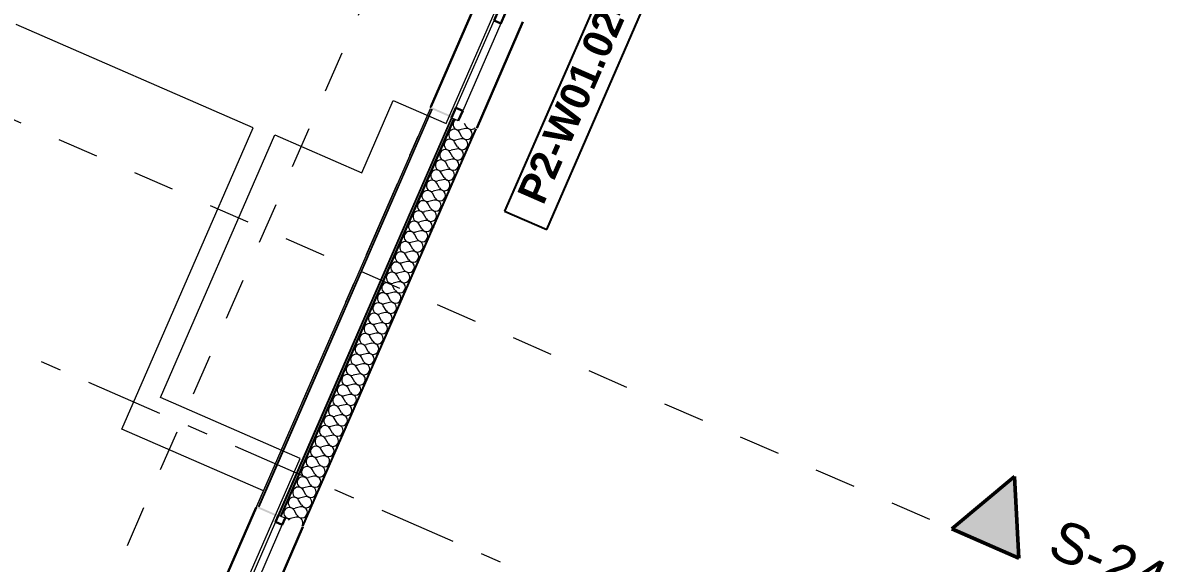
# Model space of a CAD drawing. Header units: millimetres. Extents: x -50172 to 258853, y -59787 to 25069.
# Drawn here: x 16045 to 23843, y -42045 to -38355 of the extents above; entities that cross this region are included whole.
import ezdxf
from ezdxf.enums import TextEntityAlignment as Align

# ---------------------------------------------------------------- set-up
doc = ezdxf.new("R2010")
doc.units = ezdxf.units.MM
doc.header["$MEASUREMENT"] = 0
doc.linetypes.add('Dashed', pattern=[564.444447, 282.222223, -282.222223])
doc.linetypes.add('Double Dashed', pattern=[1093.611073, 529.166651, -211.666656, 141.111112, -211.666656])
for name, color, linetype, lineweight, true_color in [('A-25-M_Wall_Ext_Pen_No__107', 7, 'Continuous', 15, 0xa6a6a6), ('A-95-MC_Marker_Section_P2.Marker_Pen_No__25', 7, 'Continuous', 50, 0x2a2a2a), ('New_A-05-M_Gross_Int_Circulation_Pen_No__74', 7, 'Continuous', 20, 0x606060), ('New_A-15-MG_Structural_Grid_Phase_2_Pen_No__222', 7, 'Continuous', 13, 0x65af33), ('New_A-25-M_Wall_Ext_Pen_No__107', 7, 'Continuous', 15, 0xa6a6a6), ('New_A-35-M_FFE-Zone_Pen_No__74', 7, 'Continuous', 20, 0x606060), ('New_ArchiCAD Windows_Pen_No__23', 7, 'Continuous', 30, 0x2a2a2a), ('New_ArchiCAD Windows_Pen_No__43', 7, 'Continuous', 30, 0x444444)]:
    doc.layers.add(name, color=color, linetype=linetype, lineweight=lineweight, true_color=true_color)
for name, color, linetype in [('A-95-MC_Marker_Section_P2.Marker', 7, 'Continuous'), ('New_A-05-M_Gross_Int_Circulation', 7, 'Continuous'), ('New_A-15-MG_Structural_Grid_Phase_2', 7, 'Continuous'), ('New_A-20-M_Floor_Slab', 7, 'Continuous'), ('New_A-25-M_Wall_Ext', 7, 'Continuous'), ('New_A-35-M_FFE-Zone', 7, 'Continuous'), ('New_ArchiCAD Window Markers', 7, 'Continuous'), ('New_ArchiCAD Windows', 7, 'Continuous')]:
    doc.layers.add(name, color=color, linetype=linetype)
for name, color, linetype, lineweight in [('A-95-MC_Marker_Section_P2.Marker_Pen_No__1', 7, 'Continuous', 13), ('A-95-MC_Marker_Section_P2.Marker_Pen_No__6', 7, 'Continuous', 35), ('New_A-20-M_Floor_Slab_Pen_No__89', 8, 'Continuous', 20), ('New_A-25-M_Wall_Ext_Pen_No__1', 7, 'Continuous', 13), ('New_ArchiCAD Window Markers_Pen_No__1', 7, 'Continuous', 13), ('New_ArchiCAD Window Markers_Pen_No__5', 7, 'Continuous', 25), ('New_ArchiCAD Windows_Pen_No__1', 7, 'Continuous', 13), ('New_ArchiCAD Windows_Pen_No__83', 8, 'Continuous', 20), ('New_ArchiCAD Zone Stamps_Pen_No__9', 7, 'Continuous', 13)]:
    doc.layers.add(name, color=color, linetype=linetype, lineweight=lineweight)
doc.styles.add('GENERATED_STYLE_1', font='')
doc.styles.add('GENERATED_STYLE_3', font='')
doc.styles.add('GENERATED_STYLE_4', font='')
doc.styles.get('GENERATED_STYLE_1').set_extended_font_data('Arial', bold=True)
doc.styles.get('GENERATED_STYLE_3').set_extended_font_data('Arial')
doc.styles.get('GENERATED_STYLE_4').set_extended_font_data('Swis721 BT')
pattern_1 = [(0, (0, 0), (0, 173.2051), [0, -100]), (0, (50, 86.6), (0, 173.2051), [0, -100])]

# ---------------------------------------------------------------- blocks, each defined once
blk = doc.blocks.new('Corridor 02 - First_INB 1351_44_2', base_point=(3601, -36926.9))
at = {"layer": 'New_A-05-M_Gross_Int_Circulation_Pen_No__74', "linetype": 'Continuous'}
for p, q in [((17619.8, -39072.6), (16000.8, -38366.7)), ((16722.9, -41129.5), (17619.8, -39072.6)), ((17689.8, -41551.2), (16722.9, -41129.5)), ((16730.6, -43751.1), (17689.8, -41551.2))]:
    blk.add_line(p, q, dxfattribs=at)
at = {"layer": 'New_ArchiCAD Zone Stamps_Pen_No__9'}
for tag, height, style, p in [('ROOM_NAME', 250, 'GENERATED_STYLE_1', (2733.1, -35352.1)), ('zoneNameLine2', 250, 'GENERATED_STYLE_1', (2544.7, -35784.2)), ('ROOM_NUMBER', 200, 'GENERATED_STYLE_3', (2356.3, -36204.9)), ('measuredAreaCode', 200, 'GENERATED_STYLE_3', (2199.2, -36565)), ('ROOM_HOLES_PRM', 200, 'GENERATED_STYLE_3', (2506.6, -36699)), ('DUMMY_649', 200, 'GENERATED_STYLE_3', (2996, -36912.4)), ('DUMMY_650', 133.3, 'GENERATED_STYLE_3', (3275.3, -37019))]:
    blk.add_attdef(tag, text='', height=height, rotation=336.44041, dxfattribs=dict(at, style=style)).set_placement(p, align=Align.TOP_LEFT)
blk = doc.blocks.new('Fabrication Lab A_INB 1304_48_2', base_point=(14916.2, -33303.1))
at = {"layer": 'New_A-35-M_FFE-Zone_Pen_No__74', "linetype": 'Continuous'}
for p, q in [((14203.5, -28248.8), (9927.4, -38055.1)), ((16285.7, -29156.8), (14203.5, -28248.8)), ((16219.8, -29307.7), (16285.7, -29156.8)), ((16495.1, -29427.7), (16219.8, -29307.7)), ((16560.9, -29276.8), (16495.1, -29427.7)), ((19116.2, -30391), (16560.9, -29276.8)), ((17104.4, -35004.7), (19116.2, -30391)), ((17250.8, -35068.5), (17104.4, -35004.7)), ((15475.8, -39139.2), (17250.8, -35068.5)), ((11991, -38954.9), (12480.2, -37832.9)), ((12480.2, -37832.9), (15475.8, -39139.2)), ((9927.4, -38055.1), (11991, -38954.9))]:
    blk.add_line(p, q, dxfattribs=at)
at = {"layer": 'New_ArchiCAD Zone Stamps_Pen_No__9'}
for tag, height, style, p in [('ROOM_NAME', 250, 'GENERATED_STYLE_1', (13601, -32770.2)), ('zoneNameLine2', 250, 'GENERATED_STYLE_1', (13412.6, -33202.4)), ('ROOM_NUMBER', 200, 'GENERATED_STYLE_3', (13224.1, -33623.1)), ('measuredAreaCode', 200, 'GENERATED_STYLE_3', (13067.1, -33983.2)), ('DUMMY_649', 200, 'GENERATED_STYLE_3', (13374.5, -34117.2)), ('DUMMY_650', 200, 'GENERATED_STYLE_3', (13863.8, -34330.6)), ('DUMMY_651', 133.3, 'GENERATED_STYLE_3', (14143.1, -34437.1))]:
    blk.add_attdef(tag, text='', height=height, rotation=336.44041, dxfattribs=dict(at, style=style)).set_placement(p, align=Align.TOP_LEFT)
blk = doc.blocks.new('Slab_6_2', base_point=(-21326.2, -27554.7))
at = {"layer": 'New_A-20-M_Floor_Slab_Pen_No__89', "linetype": 'Continuous', "flags": 128}
blk.add_lwpolyline([(942, -48802.4), (12486.7, -53836.5), (17939.8, -41330.7), (16985.7, -40914.7), (17767.9, -39120.9), (18360.6, -39379.3), (18576.1, -38885), (18937.5, -39042.6), (20222.1, -36096.6), (17437.6, -34882.5), (19407.7, -30364.3), (10989.4, -26693.5), (18941.3, -8457.3)], dxfattribs=at)
blk = doc.blocks.new('*X736')
at = {"layer": 'New_A-25-M_Wall_Ext_Pen_No__107', "linetype": 'Continuous'}
for p, q in [((19075.4, -39063.5), (19063.8, -39043.1)), ((19044.9, -39133.3), (19026.1, -39100.2)), ((19069.3, -39077.5), (19032.2, -39086.2)), ((19008.4, -39217.1), (18971.3, -39225.9)), ((19014.5, -39203.2), (18995.7, -39170)), ((19038.9, -39147.3), (19001.8, -39156.1)), ((18977.9, -39287), (18940.9, -39295.7)), ((18984, -39273), (18965.2, -39239.9)), ((18947.5, -39356.8), (18910.4, -39365.6)), ((18953.6, -39342.8), (18934.8, -39309.7)), ((18892.7, -39482.5), (18873.9, -39449.4)), ((18917, -39426.7), (18880, -39435.4)), ((18923.1, -39412.7), (18904.3, -39379.6)), ((18862.2, -39552.4), (18843.4, -39519.2)), ((18886.6, -39496.5), (18849.5, -39505.3)), ((18831.8, -39622.2), (18813, -39589.1)), ((18856.1, -39566.3), (18819.1, -39575.1)), ((18801.3, -39692), (18782.5, -39658.9)), ((18825.7, -39636.2), (18788.6, -39644.9)), ((18770.9, -39761.9), (18752.1, -39728.7)), ((18795.2, -39706), (18758.2, -39714.8)), ((18734.3, -39845.7), (18697.2, -39854.5)), ((18740.4, -39831.7), (18721.6, -39798.6)), ((18764.8, -39775.8), (18727.7, -39784.6)), ((18703.9, -39915.5), (18666.8, -39924.3)), ((18710, -39901.6), (18691.2, -39868.4)), ((18673.4, -39985.4), (18636.3, -39994.1)), ((18679.5, -39971.4), (18660.7, -39938.3)), ((18618.6, -40111.1), (18599.8, -40077.9)), ((18643, -40055.2), (18605.9, -40064)), ((18649, -40041.2), (18630.2, -40008.1)), ((18588.1, -40180.9), (18569.3, -40147.8)), ((18612.5, -40125), (18575.4, -40133.8)), ((18557.7, -40250.8), (18538.9, -40217.6)), ((18582.1, -40194.9), (18545, -40203.7)), ((18527.2, -40320.6), (18508.4, -40287.5)), ((18551.6, -40264.7), (18514.5, -40273.5)), ((18496.8, -40390.4), (18478, -40357.3)), ((18521.1, -40334.6), (18484.1, -40343.3)), ((18466.3, -40460.3), (18447.5, -40427.1)), ((18490.7, -40404.4), (18453.6, -40413.2)), ((18429.8, -40544.1), (18392.7, -40552.9)), ((18435.9, -40530.1), (18417.1, -40497)), ((18460.2, -40474.2), (18423.2, -40483)), ((18399.3, -40613.9), (18362.3, -40622.7)), ((18405.4, -40600), (18386.6, -40566.8)), ((18368.9, -40683.8), (18331.8, -40692.5)), ((18375, -40669.8), (18356.2, -40636.7)), ((18314.1, -40809.5), (18295.3, -40776.3)), ((18338.4, -40753.6), (18301.4, -40762.4)), ((18344.5, -40739.6), (18325.7, -40706.5)), ((18283.6, -40879.3), (18264.8, -40846.2)), ((18308, -40823.4), (18270.9, -40832.2)), ((18253.2, -40949.2), (18234.4, -40916)), ((18277.5, -40893.3), (18240.4, -40902.1)), ((18222.7, -41019), (18203.9, -40985.9)), ((18247.1, -40963.1), (18210, -40971.9)), ((18192.2, -41088.8), (18173.4, -41055.7)), ((18216.6, -41033), (18179.5, -41041.7)), ((18155.7, -41172.6), (18118.6, -41181.4)), ((18161.8, -41158.7), (18143, -41125.5)), ((18186.2, -41102.8), (18149.1, -41111.6)), ((18125.2, -41242.5), (18088.2, -41251.3)), ((18131.3, -41228.5), (18112.5, -41195.4)), ((18094.8, -41312.3), (18057.7, -41321.1)), ((18100.9, -41298.4), (18082.1, -41265.2)), ((18040, -41438), (18021.2, -41404.9)), ((18064.3, -41382.2), (18027.3, -41390.9)), ((18070.4, -41368.2), (18051.6, -41335.1)), ((18009.5, -41507.9), (17990.7, -41474.7)), ((18033.9, -41452), (17996.8, -41460.8)), ((17979.1, -41577.7), (17960.3, -41544.6)), ((18003.4, -41521.8), (17966.4, -41530.6)), ((17948.6, -41647.6), (17929.8, -41614.4)), ((17973, -41591.7), (17935.9, -41600.4)), ((17918.2, -41717.4), (17899.4, -41684.3)), ((17942.5, -41661.5), (17905.5, -41670.3)), ((17912.1, -41731.4), (17875, -41740.1))]:
    blk.add_line(p, q, dxfattribs=at)
for centre, start, end in [((19023.5, -39049.2), 156.44041, 283.31031), ((19023.5, -39049.2), 121.78977, 156.44041), ((19108.5, -39044.7), 209.57051, 310.8821), ((18993, -39119), 156.44041, 283.31031), ((18993, -39119), 29.57051, 156.44041), ((19078.1, -39114.5), 209.57051, 103.31031), ((18932.1, -39258.7), 29.57051, 156.44041), ((18962.6, -39188.8), 156.44041, 283.31031), ((18962.6, -39188.8), 29.57051, 156.44041), ((19017.2, -39254.2), 209.57051, 103.31031), ((19047.6, -39184.4), 209.57051, 103.31031), ((18901.7, -39328.5), 29.57051, 156.44041), ((18932.1, -39258.7), 156.44041, 283.31031), ((18986.7, -39324), 209.57051, 103.31031), ((18871.2, -39398.3), 29.57051, 156.44041), ((18901.7, -39328.5), 156.44041, 283.31031), ((18956.3, -39393.9), 209.57051, 103.31031), ((18840.7, -39468.2), 156.44041, 283.31031), ((18840.7, -39468.2), 29.57051, 156.44041), ((18871.2, -39398.3), 156.44041, 283.31031), ((18925.8, -39463.7), 209.57051, 103.31031), ((18810.3, -39538), 156.44041, 283.31031), ((18810.3, -39538), 29.57051, 156.44041), ((18895.4, -39533.6), 209.57051, 103.31031), ((18779.8, -39607.9), 156.44041, 283.31031), ((18779.8, -39607.9), 29.57051, 156.44041), ((18864.9, -39603.4), 209.57051, 103.31031), ((18749.4, -39677.7), 156.44041, 283.31031), ((18749.4, -39677.7), 29.57051, 156.44041), ((18834.4, -39673.2), 209.57051, 103.31031), ((18718.9, -39747.5), 156.44041, 283.31031), ((18718.9, -39747.5), 29.57051, 156.44041), ((18804, -39743.1), 209.57051, 103.31031), ((18688.5, -39817.4), 156.44041, 283.31031), ((18688.5, -39817.4), 29.57051, 156.44041), ((18743.1, -39882.8), 209.57051, 103.31031), ((18773.5, -39812.9), 209.57051, 103.31031), ((18627.6, -39957.1), 29.57051, 156.44041), ((18658, -39887.2), 156.44041, 283.31031), ((18658, -39887.2), 29.57051, 156.44041), ((18712.6, -39952.6), 209.57051, 103.31031), ((18597.1, -40026.9), 29.57051, 156.44041), ((18627.6, -39957.1), 156.44041, 283.31031), ((18682.2, -40022.4), 209.57051, 103.31031), ((18566.7, -40096.7), 29.57051, 156.44041), ((18597.1, -40026.9), 156.44041, 283.31031), ((18651.7, -40092.3), 209.57051, 103.31031), ((18536.2, -40166.6), 156.44041, 283.31031), ((18536.2, -40166.6), 29.57051, 156.44041), ((18566.7, -40096.7), 156.44041, 283.31031), ((18621.3, -40162.1), 209.57051, 103.31031), ((18505.8, -40236.4), 156.44041, 283.31031), ((18505.8, -40236.4), 29.57051, 156.44041), ((18590.8, -40232), 209.57051, 103.31031), ((18475.3, -40306.3), 156.44041, 283.31031), ((18475.3, -40306.3), 29.57051, 156.44041), ((18560.4, -40301.8), 209.57051, 103.31031), ((18444.8, -40376.1), 156.44041, 283.31031), ((18444.8, -40376.1), 29.57051, 156.44041), ((18529.9, -40371.6), 209.57051, 103.31031), ((18414.4, -40445.9), 156.44041, 283.31031), ((18414.4, -40445.9), 29.57051, 156.44041), ((18499.5, -40441.5), 209.57051, 103.31031), ((18353.5, -40585.6), 29.57051, 156.44041), ((18383.9, -40515.8), 156.44041, 283.31031), ((18383.9, -40515.8), 29.57051, 156.44041), ((18438.6, -40581.2), 209.57051, 103.31031), ((18469, -40511.3), 209.57051, 103.31031), ((18323, -40655.5), 29.57051, 156.44041), ((18353.5, -40585.6), 156.44041, 283.31031), ((18408.1, -40651), 209.57051, 103.31031), ((18292.6, -40725.3), 29.57051, 156.44041), ((18323, -40655.5), 156.44041, 283.31031), ((18377.6, -40720.8), 209.57051, 103.31031), ((18262.1, -40795.1), 156.44041, 283.31031), ((18262.1, -40795.1), 29.57051, 156.44041), ((18292.6, -40725.3), 156.44041, 283.31031), ((18347.2, -40790.7), 209.57051, 103.31031), ((18231.7, -40865), 156.44041, 283.31031), ((18231.7, -40865), 29.57051, 156.44041), ((18316.7, -40860.5), 209.57051, 103.31031), ((18201.2, -40934.8), 156.44041, 283.31031), ((18201.2, -40934.8), 29.57051, 156.44041), ((18286.3, -40930.4), 209.57051, 103.31031), ((18170.8, -41004.7), 156.44041, 283.31031), ((18170.8, -41004.7), 29.57051, 156.44041), ((18255.8, -41000.2), 209.57051, 103.31031), ((18140.3, -41074.5), 156.44041, 283.31031), ((18140.3, -41074.5), 29.57051, 156.44041), ((18225.4, -41070), 209.57051, 103.31031), ((18109.9, -41144.3), 156.44041, 283.31031), ((18109.9, -41144.3), 29.57051, 156.44041), ((18164.5, -41209.7), 209.57051, 103.31031), ((18194.9, -41139.9), 209.57051, 103.31031), ((18049, -41284), 29.57051, 156.44041), ((18079.4, -41214.2), 156.44041, 283.31031), ((18079.4, -41214.2), 29.57051, 156.44041), ((18134, -41279.6), 209.57051, 103.31031), ((18018.5, -41353.9), 29.57051, 156.44041), ((18049, -41284), 156.44041, 283.31031), ((18103.6, -41349.4), 209.57051, 103.31031), ((17988, -41423.7), 29.57051, 156.44041), ((18018.5, -41353.9), 156.44041, 283.31031), ((18073.1, -41419.2), 209.57051, 103.31031), ((17957.6, -41493.5), 156.44041, 283.31031), ((17957.6, -41493.5), 29.57051, 156.44041), ((17988, -41423.7), 156.44041, 283.31031), ((18042.7, -41489.1), 209.57051, 103.31031), ((17927.1, -41563.4), 156.44041, 283.31031), ((17927.1, -41563.4), 29.57051, 156.44041), ((18012.2, -41558.9), 209.57051, 103.31031), ((17896.7, -41633.2), 156.44041, 283.31031), ((17896.7, -41633.2), 29.57051, 156.44041), ((17981.8, -41628.8), 209.57051, 103.31031), ((17866.2, -41703.1), 156.44041, 283.31031), ((17866.2, -41703.1), 29.57051, 156.44041), ((17951.3, -41698.6), 209.57051, 103.31031), ((17835.8, -41772.9), 34.48914, 98.39165), ((17920.8, -41768.4), 327.72642, 103.31031)]:
    blk.add_arc(centre, 38.1, start, end, dxfattribs=at)
blk = doc.blocks.new('Window 19_6')
at = {"layer": 'New_ArchiCAD Windows_Pen_No__1', "linetype": 'Continuous'}
for p, q in [((-400, 0), (-400, -29.5)), ((400, 0), (400, -29.5)), ((-400, -29.5), (-400, -35.5)), ((-400, -35.5), (-400, -47.5)), ((-400, -47.5), (-400, -50)), ((400, -29.5), (400, -35.5)), ((400, -35.5), (400, -47.5)), ((400, -47.5), (400, -50))]:
    blk.add_line(p, q, dxfattribs=at)
at = {"layer": 'New_ArchiCAD Windows_Pen_No__23', "linetype": 'Continuous'}
for p, q in [((-395.5, 135), (395.5, 135)), ((-387.5, -210), (387.5, -210))]:
    blk.add_line(p, q, dxfattribs=at)
at = {"layer": 'New_ArchiCAD Windows_Pen_No__43', "linetype": 'Continuous'}
for p, q in [((-400, 0), (-325, 0)), ((-325, 0), (-325, -50)), ((325, -50), (325, 0)), ((325, 0), (400, 0)), ((-325, -50), (-400, -50)), ((400, -50), (325, -50))]:
    blk.add_line(p, q, dxfattribs=at)
at = {"layer": 'New_ArchiCAD Windows_Pen_No__83', "linetype": 'Continuous'}
for p, q in [((-325, 0), (325, 0)), ((325, -50), (-325, -50))]:
    blk.add_line(p, q, dxfattribs=at)
blk = doc.blocks.new('Window Stamp 18_3')
at = {"layer": 'New_ArchiCAD Window Markers_Pen_No__5', "linetype": 'Continuous'}
for p, q in [((838.5, -746.5), (-838.5, -746.5)), ((-838.5, -746.5), (-838.5, -1060.8)), ((838.5, -1060.8), (838.5, -746.5)), ((-838.5, -1060.8), (838.5, -1060.8)), ((-838.5, -1060.8), (838.5, -1060.8))]:
    blk.add_line(p, q, dxfattribs=at)
at = {"layer": 'New_ArchiCAD Window Markers_Pen_No__1', "style": 'GENERATED_STYLE_1'}
blk.add_attdef('AC_WIDO_ID', text='', height=200, dxfattribs=at).set_placement((-762.3, -995.6), align=Align.BOTTOM_LEFT)
blk = doc.blocks.new('Double Window 19_2')
at = {"layer": 'New_ArchiCAD Windows_Pen_No__1', "linetype": 'Continuous'}
for p, q in [((-1125, 0), (-1125, -29.5)), ((1125, 0), (1125, -29.5)), ((-1125, -29.5), (-1125, -35.5)), ((-1125, -35.5), (-1125, -47.5)), ((-1125, -47.5), (-1125, -50)), ((1125, -29.5), (1125, -35.5)), ((1125, -35.5), (1125, -47.5)), ((1125, -47.5), (1125, -50))]:
    blk.add_line(p, q, dxfattribs=at)
at = {"layer": 'New_ArchiCAD Windows_Pen_No__23', "linetype": 'Continuous'}
for p, q in [((-1120.5, 135), (1120.5, 135)), ((-1112.5, -210), (1112.5, -210))]:
    blk.add_line(p, q, dxfattribs=at)
at = {"layer": 'New_ArchiCAD Windows_Pen_No__43', "linetype": 'Continuous'}
for p, q in [((-1125, 0), (-1050, 0)), ((-1050, 0), (-1050, -50)), ((-450, -50), (-450, 0)), ((-450, 0), (-375, 0)), ((-375, 0), (-325, 0)), ((-325, 0), (-325, -50)), ((1075, -50), (1075, 0)), ((1075, 0), (1125, 0)), ((-1050, -50), (-1125, -50)), ((-375, -50), (-450, -50)), ((-325, -50), (-375, -50)), ((1125, -50), (1075, -50))]:
    blk.add_line(p, q, dxfattribs=at)
at = {"layer": 'New_ArchiCAD Windows_Pen_No__83', "linetype": 'Continuous'}
for p, q in [((-1050, 0), (-450, 0)), ((-325, 0), (1075, 0)), ((-450, -50), (-1050, -50)), ((1075, -50), (-325, -50))]:
    blk.add_line(p, q, dxfattribs=at)
blk = doc.blocks.new('Wall_240_2', base_point=(12413.8, -53650.9))
at = {"layer": 'A-25-M_Wall_Ext_Pen_No__107', "linetype": 'Continuous'}
blk.add_hatch(color=256, dxfattribs=at).paths.add_polyline_path([(18827.3, -38942.7), (18838.7, -38947.7), (18839.7, -38945.4), (18828.3, -38940.4)])
at = {"layer": 'New_A-25-M_Wall_Ext_Pen_No__107', "linetype": 'Continuous'}
for points in [[(17644.8, -41654.4), (17656.3, -41659.4), (18838.7, -38947.7), (18827.3, -38942.7)], [(18833.3, -38928.9), (18828.3, -38940.4), (18839.7, -38945.4), (18974.9, -39004.4), (18979.9, -38992.9)], [(18833.3, -38928.9), (18828.3, -38940.4), (18839.7, -38945.4), (18974.9, -39004.4), (18979.9, -38992.9)], [(18977.2, -39005.4), (17793.8, -41719.3), (17804.8, -41724.1), (18988.2, -39010.1)], [(17639.8, -41665.8), (17786.5, -41729.8), (17791.5, -41718.3), (17656.3, -41659.4), (17644.8, -41654.4)], [(17639.8, -41665.8), (17786.5, -41729.8), (17791.5, -41718.3), (17656.3, -41659.4), (17644.8, -41654.4)]]:
    blk.add_hatch(color=256, dxfattribs=at).paths.add_polyline_path(points)
at = {"layer": 'New_A-25-M_Wall_Ext_Pen_No__107', "linetype": 'Continuous', "lineweight": 0, "true_color": 0x535353}
for points in [[(18839.7, -38945.4), (17656.3, -41659.4), (17659, -41660.6), (18842.5, -38946.6)], [(17791, -41718.1), (17791.5, -41718.3), (17793.8, -41719.3), (18977.2, -39005.4), (18974.9, -39004.4), (18974.5, -39004.2)]]:
    blk.add_hatch(color=251, dxfattribs=at).paths.add_polyline_path(points)
at = {"layer": 'New_A-25-M_Wall_Ext_Pen_No__107', "linetype": 'Continuous'}
h = blk.add_hatch(dxfattribs=at)
h.set_pattern_fill('Plaster_0002', color=256, style=0, pattern_type=2)
h.set_pattern_definition(pattern_1)
h.paths.add_polyline_path([(19144.5, -39078.3), (19146.3, -39074.2), (19022.6, -39020.2), (19020.8, -39024.3), (19140.4, -39076.5)])
h = blk.add_hatch(dxfattribs=at)
h.set_pattern_fill('Plaster_0002', color=256, style=0, pattern_type=2)
h.set_pattern_definition(pattern_1)
h.paths.add_polyline_path([(19144.5, -39078.3), (19146.3, -39074.2), (19022.6, -39020.2), (19020.8, -39024.3), (19140.4, -39076.5)])
h = blk.add_hatch(dxfattribs=at)
h.set_pattern_fill('Plaster_0002', color=256, style=0, pattern_type=2)
h.set_pattern_definition(pattern_1)
h.paths.add_polyline_path([(17956.9, -41790.5), (17961.1, -41792.3), (19144.5, -39078.3), (19140.4, -39076.5)])
h = blk.add_hatch(dxfattribs=at)
h.set_pattern_fill('Plaster_0002', color=256, style=0, pattern_type=2)
h.set_pattern_definition(pattern_1)
h.paths.add_polyline_path([(17961.1, -41792.3), (17956.9, -41790.5), (17837.3, -41738.3), (17835.5, -41742.4), (17959.3, -41796.4)])
h = blk.add_hatch(dxfattribs=at)
h.set_pattern_fill('Plaster_0002', color=256, style=0, pattern_type=2)
h.set_pattern_definition(pattern_1)
h.paths.add_polyline_path([(17961.1, -41792.3), (17956.9, -41790.5), (17837.3, -41738.3), (17835.5, -41742.4), (17959.3, -41796.4)])
at = {"layer": 'New_A-25-M_Wall_Ext_Pen_No__1', "linetype": 'Continuous'}
for p, q in [((18839.7, -38945.4), (17656.3, -41659.4)), ((17659, -41660.6), (18842.5, -38946.6)), ((17791, -41718.1), (18974.5, -39004.2)), ((17793.8, -41719.3), (18977.2, -39005.4)), ((17804.8, -41724.1), (18988.2, -39010.1)), ((17810.3, -41726.5), (18993.7, -39012.5)), ((17956.9, -41790.5), (19140.4, -39076.5))]:
    blk.add_line(p, q, dxfattribs=at)
at = {"layer": 'New_A-25-M_Wall_Ext_Pen_No__1', "linetype": 'Continuous', "flags": 128}
for points in [[(18827.3, -38942.7), (17644.8, -41654.4)], [(17961.1, -41792.3), (19144.5, -39078.3)]]:
    blk.add_lwpolyline(points, dxfattribs=at)
at = {"layer": 'New_A-25-M_Wall_Ext', "color": 250, "lineweight": 50, "true_color": 0x2a2a2a}
blk.add_blockref('*X736', (0, 0), dxfattribs=at)
at = {"layer": 'New_ArchiCAD Window Markers'}
ref = blk.add_blockref('Window Stamp 18_3', (18988.1, -38573.7), dxfattribs=dict(at, rotation=66.44041158399308))
ref.add_attrib('AC_WIDO_ID', 'P2-W01.024', dxfattribs={"layer": 'New_ArchiCAD Window Markers_Pen_No__1', "color": 7, "height": 200, "rotation": 66.44041, "style": 'GENERATED_STYLE_1'}).set_placement((19655.8, -39631.3), align=Align.BOTTOM_LEFT)
at = {"layer": 'New_ArchiCAD Windows', "color": 251, "linetype": 'Continuous', "lineweight": 20, "true_color": 0x606060, "zscale": 1000, "rotation": 246.4404115839931}
blk.add_blockref('Window 19_6', (19180.6, -38657.7), dxfattribs=at)
blk.add_blockref('Window 19_6', (19180.6, -38657.7), dxfattribs=at)
at = {"layer": 'New_ArchiCAD Windows', "color": 251, "linetype": 'Continuous', "lineweight": 20, "true_color": 0x606060, "xscale": -1, "zscale": 1000, "rotation": 246.4404115839931}
blk.add_blockref('Double Window 19_2', (17387.7, -42769.5), dxfattribs=at)
blk.add_blockref('Double Window 19_2', (17387.7, -42769.5), dxfattribs=at)
blk = doc.blocks.new('Standard grid marker_10')
at = {"layer": 'New_A-15-MG_Structural_Grid_Phase_2_Pen_No__222', "linetype": 'Double Dashed'}
blk.add_line((705.1, 0), (53258.1, 0), dxfattribs=at)
at = {"layer": 'New_A-15-MG_Structural_Grid_Phase_2_Pen_No__222', "style": 'GENERATED_STYLE_4'}
for tag, p in [('AC_MarkerText_1_0', (-500, 38.7)), ('AC_MarkerText_1_1', (54463.2, 38.7))]:
    blk.add_attdef(tag, text='', height=350, rotation=180, dxfattribs=at).set_placement(p, align=Align.MIDDLE_CENTER)
blk = doc.blocks.new('Standard grid marker_15')
at = {"layer": 'New_A-15-MG_Structural_Grid_Phase_2_Pen_No__222', "linetype": 'Double Dashed'}
blk.add_line((7182, 0), (20268.4, 0), dxfattribs=at)
at = {"layer": 'New_A-15-MG_Structural_Grid_Phase_2_Pen_No__222', "style": 'GENERATED_STYLE_4'}
for tag, p in [('AC_MarkerText_1_0', (-500, 36.5)), ('AC_MarkerText_1_1', (27950.4, 36.5))]:
    blk.add_attdef(tag, text='', height=350, rotation=270, dxfattribs=at).set_placement(p, align=Align.MIDDLE_CENTER)
blk = doc.blocks.new('Cutting Plane_2_2', base_point=(21934.2, -30055.5))
at = {"layer": 'A-95-MC_Marker_Section_P2.Marker_Pen_No__1', "linetype": 'Dashed'}
blk.add_line((21834.3, -30284.7), (9757.7, -57980.2), dxfattribs=at)
blk = doc.blocks.new('Cutting Plane_4_2', base_point=(-25330.5, -21002.6))
at = {"layer": 'A-95-MC_Marker_Section_P2.Marker_Pen_No__25', "linetype": 'Continuous'}
blk.add_hatch(color=256, dxfattribs=at).paths.add_polyline_path([(22850.2, -42011.8), (22391.9, -41811.9), (22820.9, -41453.5)])
at = {"layer": 'A-95-MC_Marker_Section_P2.Marker_Pen_No__1', "linetype": 'Dashed'}
blk.add_line((-25101.3, -21102.5), (22391.9, -41811.9), dxfattribs=at)
at = {"layer": 'A-95-MC_Marker_Section_P2.Marker_Pen_No__25', "linetype": 'Continuous'}
for p, q in [((22391.9, -41811.9), (22820.9, -41453.5)), ((22820.9, -41453.5), (22850.2, -42011.8)), ((22850.2, -42011.8), (22391.9, -41811.9))]:
    blk.add_line(p, q, dxfattribs=at)
at = {"layer": 'A-95-MC_Marker_Section_P2.Marker_Pen_No__6', "insert": (23776.1, -42315.3), "char_height": 275, "attachment_point": 9, "rotation": 336.44041, "style": 'GENERATED_STYLE_4'}
blk.add_mtext('\\A1;{\\fSwis721 BT|b0|i0|c0|p34;S-24}', dxfattribs=at)

msp = doc.modelspace()

# ---------------------------------------------------------------- block references
at = {"layer": 'A-95-MC_Marker_Section_P2.Marker'}
for name, p in [('Cutting Plane_4_2', (-25330.5, -21002.6)), ('Cutting Plane_2_2', (21934.2, -30055.5))]:
    msp.add_blockref(name, p, dxfattribs=at)
at = {"layer": 'New_A-05-M_Gross_Int_Circulation', "linetype": 'Continuous'}
msp.add_blockref('Corridor 02 - First_INB 1351_44_2', (3601, -36926.9), dxfattribs=at)
at = {"layer": 'New_A-15-MG_Structural_Grid_Phase_2', "color": 8, "linetype": 'Continuous', "lineweight": 15, "zscale": 1000}
for name, p, rotation in [('Standard grid marker_10', (22639.6, -43491.3), 156.4404115839929), ('Standard grid marker_15', (12025.6, -54541), 66.44041158399293)]:
    msp.add_blockref(name, p, dxfattribs=dict(at, rotation=rotation))
at = {"layer": 'New_A-20-M_Floor_Slab', "color": 8, "linetype": 'Continuous', "lineweight": 20}
msp.add_blockref('Slab_6_2', (-21326.2, -27554.7), dxfattribs=at)
at = {"layer": 'New_A-25-M_Wall_Ext', "color": 250, "lineweight": 50, "true_color": 0x2a2a2a}
msp.add_blockref('Wall_240_2', (12413.8, -53650.9), dxfattribs=at)
at = {"layer": 'New_A-35-M_FFE-Zone', "linetype": 'Continuous'}
ref = msp.add_blockref('Fabrication Lab A_INB 1304_48_2', (14916.2, -33303.1), dxfattribs=at)
ref.add_attrib('ROOM_NAME', 'Fabrication Lab A', dxfattribs={"layer": 'New_ArchiCAD Zone Stamps_Pen_No__9', "color": 7, "height": 250, "rotation": 336.44041, "style": 'GENERATED_STYLE_1'}).set_placement((13601, -32770.2), align=Align.TOP_LEFT)
ref.add_attrib('ROOM_NUMBER', 'INB 1304', dxfattribs={"layer": 'New_ArchiCAD Zone Stamps_Pen_No__9', "color": 7, "height": 200, "rotation": 336.44041, "style": 'GENERATED_STYLE_3'}).set_placement((13224.1, -33623.1), align=Align.TOP_LEFT)
ref.add_attrib('zoneNameLine2', 'ID. FF576', dxfattribs={"layer": 'New_ArchiCAD Zone Stamps_Pen_No__9', "color": 7, "height": 250, "rotation": 336.44041, "style": 'GENERATED_STYLE_1'}).set_placement((13412.6, -33202.4), align=Align.TOP_LEFT)
ref.add_attrib('measuredAreaCode', 'A: ', dxfattribs={"layer": 'New_ArchiCAD Zone Stamps_Pen_No__9', "color": 7, "height": 200, "rotation": 336.44041, "style": 'GENERATED_STYLE_3'}).set_placement((13067.1, -33983.2), align=Align.TOP_LEFT)
ref.add_attrib('DUMMY_649', '54.2', dxfattribs={"layer": 'New_ArchiCAD Zone Stamps_Pen_No__9', "color": 7, "height": 200, "rotation": 336.44041, "style": 'GENERATED_STYLE_3'}).set_placement((13374.5, -34117.2), align=Align.TOP_LEFT)
ref.add_attrib('DUMMY_650', ' m', dxfattribs={"layer": 'New_ArchiCAD Zone Stamps_Pen_No__9', "color": 7, "height": 200, "rotation": 336.44041, "style": 'GENERATED_STYLE_3'}).set_placement((13863.8, -34330.6), align=Align.TOP_LEFT)
ref.add_attrib('DUMMY_651', '2', dxfattribs={"layer": 'New_ArchiCAD Zone Stamps_Pen_No__9', "color": 7, "height": 133.3, "rotation": 336.44041, "style": 'GENERATED_STYLE_3'}).set_placement((14143.1, -34437.1), align=Align.TOP_LEFT)

doc.saveas('drawing.dxf')
